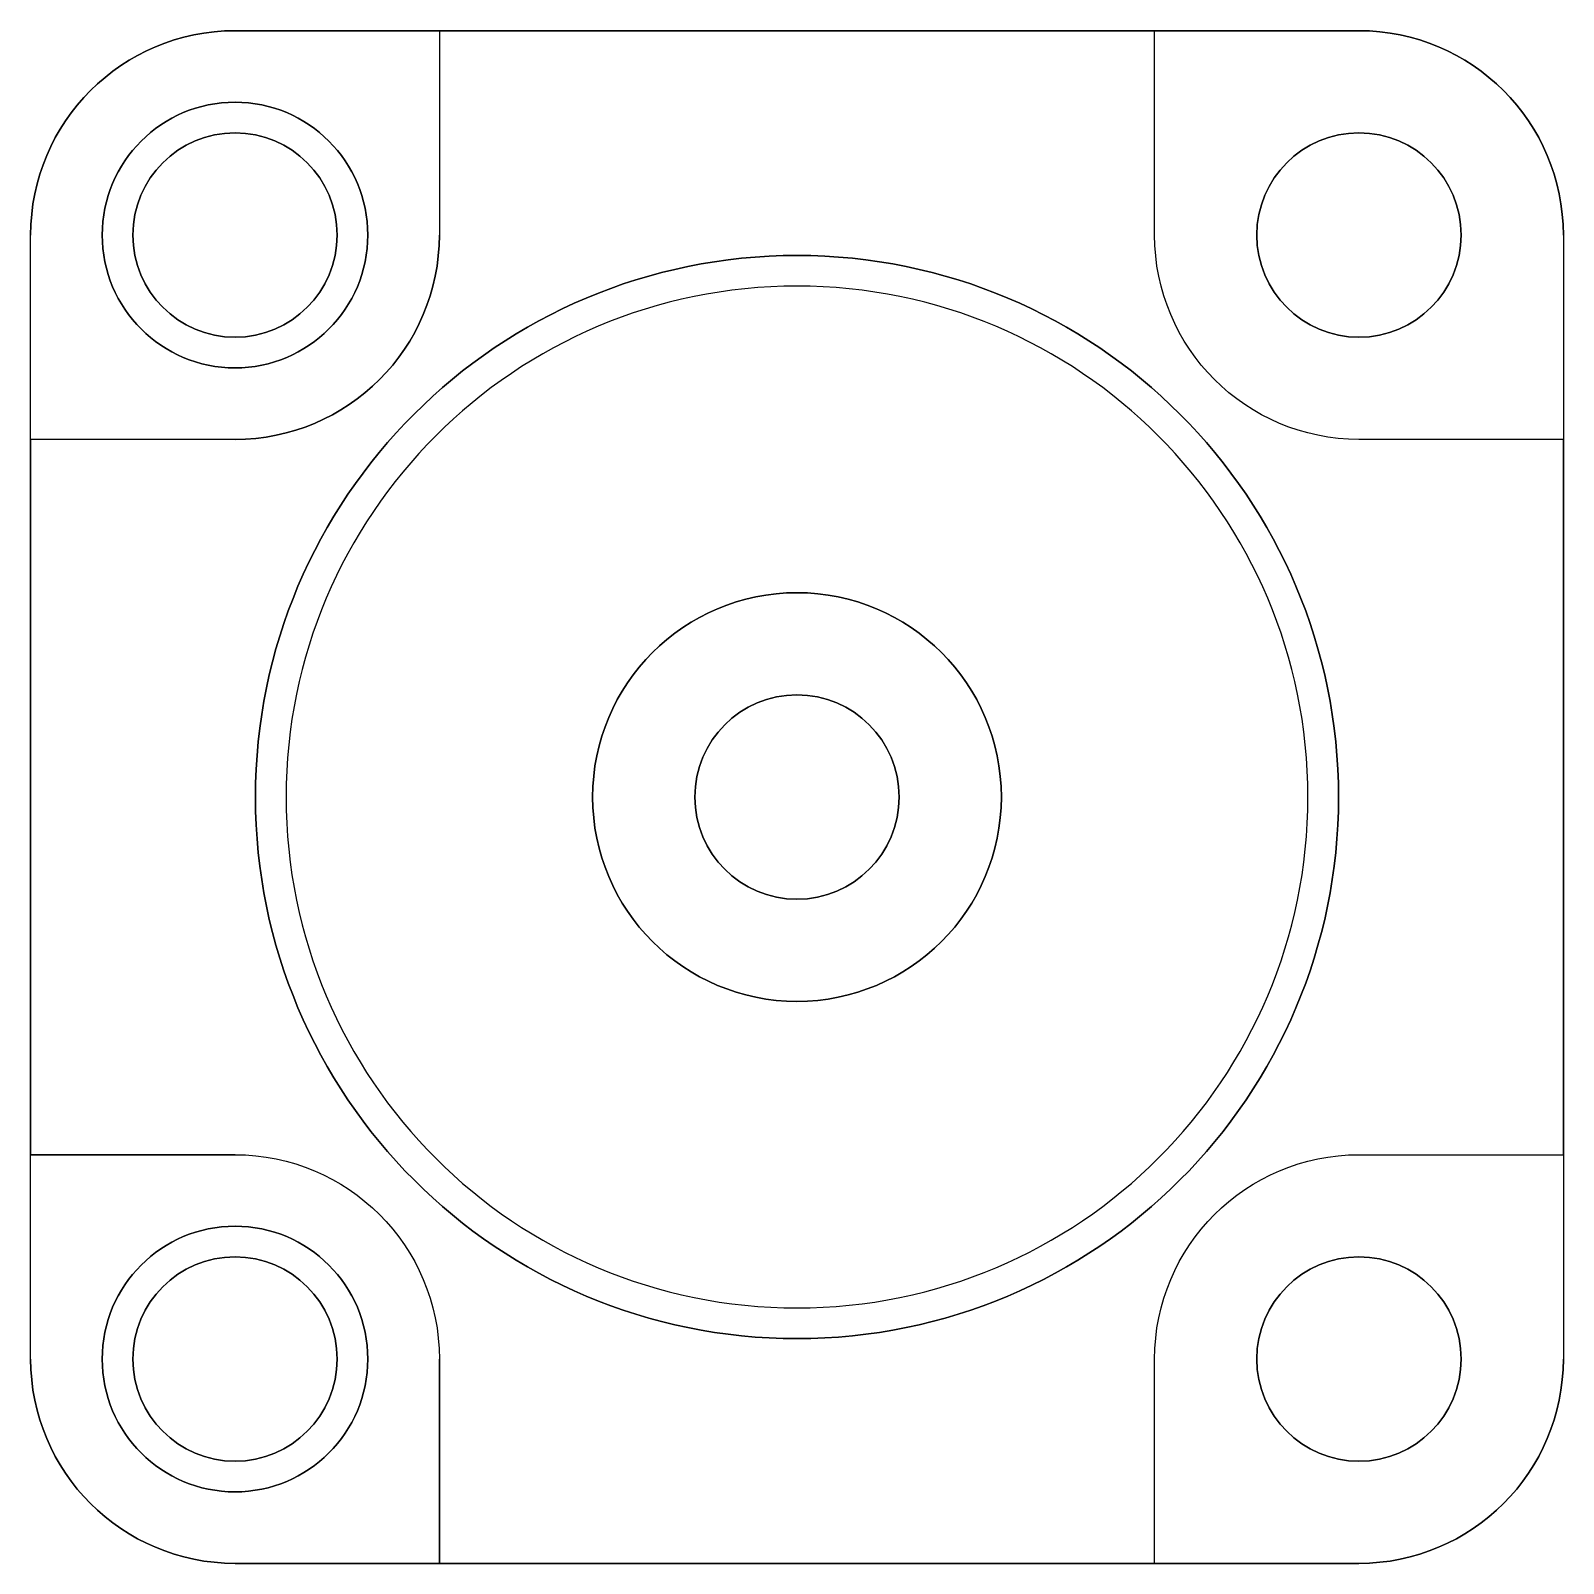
# Model space of a CAD drawing. Header units: millimetres. Extents: x 10 to 160, y 11 to 161.
import ezdxf

# ---------------------------------------------------------------- set-up
doc = ezdxf.new("R2010")
doc.units = ezdxf.units.MM

msp = doc.modelspace()

# ---------------------------------------------------------------- linework, layer by layer
for p, q in [((139.99, 160.59), (29.99, 160.59)), ((29.99, 160.59, 10), (49.99, 160.59, 10)), ((29.99, 160.59, 10), (29.99, 160.59)), ((49.99, 160.59, 10), (49.99, 140.59, 10)), ((49.99, 160.59, 20), (49.99, 140.59, 20)), ((49.99, 160.59, 10), (49.99, 160.59, 20)), ((49.99, 160.59, 20), (119.99, 160.59, 20)), ((119.99, 140.59, 10), (119.99, 160.59, 10)), ((119.99, 140.59, 20), (119.99, 160.59, 20)), ((119.99, 160.59, 10), (139.99, 160.59, 10)), ((119.99, 160.59, 20), (119.99, 160.59, 10)), ((139.99, 160.59), (139.99, 160.59, 10)), ((9.99, 120.59, 10), (9.99, 140.59, 10)), ((9.99, 30.59), (9.99, 140.59)), ((9.99, 140.59, 10), (9.99, 140.59)), ((49.99, 140.59, 10), (49.99, 140.59, 20)), ((119.99, 140.59, 20), (119.99, 140.59, 10)), ((159.99, 140.59), (159.99, 30.59)), ((159.99, 140.59), (159.99, 140.59, 10)), ((159.99, 140.59, 10), (159.99, 120.59, 10)), ((29.99, 120.59, 10), (9.99, 120.59, 10)), ((9.99, 120.59, 20), (9.99, 50.59, 20)), ((9.99, 120.59, 20), (9.99, 120.59, 10)), ((29.99, 120.59, 20), (9.99, 120.59, 20)), ((29.99, 120.59, 20), (29.99, 120.59, 10)), ((159.99, 120.59, 10), (139.99, 120.59, 10)), ((139.99, 120.59, 10), (139.99, 120.59, 20)), ((159.99, 120.59, 20), (139.99, 120.59, 20)), ((159.99, 120.59, 10), (159.99, 120.59, 20)), ((159.99, 50.59, 20), (159.99, 120.59, 20)), ((29.99, 50.59, 10), (9.99, 50.59, 10)), ((9.99, 30.59, 10), (9.99, 50.59, 10)), ((9.99, 50.59, 10), (9.99, 50.59, 20)), ((9.99, 50.59, 20), (29.99, 50.59, 20)), ((29.99, 50.59, 10), (29.99, 50.59, 20)), ((139.99, 50.59, 10), (159.99, 50.59, 10)), ((139.99, 50.59, 20), (139.99, 50.59, 10)), ((139.99, 50.59, 20), (159.99, 50.59, 20)), ((159.99, 50.59, 10), (159.99, 30.59, 10)), ((159.99, 50.59, 20), (159.99, 50.59, 10)), ((9.99, 30.59), (9.99, 30.59, 10)), ((49.99, 30.59, 20), (49.99, 30.59, 10)), ((49.99, 10.59, 10), (49.99, 30.59, 10)), ((49.99, 30.59, 20), (49.99, 10.59, 20)), ((119.99, 10.59, 10), (119.99, 30.59, 10)), ((119.99, 30.59, 10), (119.99, 30.59, 20)), ((119.99, 10.59, 20), (119.99, 30.59, 20)), ((159.99, 30.59), (159.99, 30.59, 10)), ((49.99, 10.59, 10), (29.99, 10.59, 10)), ((29.99, 10.59), (29.99, 10.59, 10)), ((29.99, 10.59), (139.99, 10.59)), ((49.99, 10.59, 20), (49.99, 10.59, 10)), ((119.99, 10.59, 20), (49.99, 10.59, 20)), ((139.99, 10.59, 10), (119.99, 10.59, 10)), ((119.99, 10.59, 10), (119.99, 10.59, 20)), ((139.99, 10.59), (139.99, 10.59, 10))]:
    msp.add_line(p, q)
for centre, radius in [((29.99, 140.59, 6.5), 13), ((29.99, 140.59, 3.5), 10), ((29.99, 140.59), 10), ((139.99, 140.59), 10), ((84.99, 85.59, 10), 53), ((84.99, 85.59, 20), 20), ((84.99, 85.59), 10), ((29.99, 30.59, 6.5), 13), ((29.99, 30.59, 3.5), 10), ((29.99, 30.59), 10), ((139.99, 30.59), 10)]:
    msp.add_circle(centre, radius)
at = {"extrusion": (0, -1e-16, -1)}
for centre, radius in [((-29.99, 140.59, -3.5), 13), ((-29.99, 140.59, -6.5), 10), ((-29.99, 140.59, -10), 10), ((-139.99, 140.59, -10), 10), ((-84.99, 85.59, -5), 53), ((-84.99, 85.59, -10), 50), ((-29.99, 30.59, -3.5), 13), ((-29.99, 30.59, -6.5), 10), ((-29.99, 30.59, -10), 10), ((-139.99, 30.59, -10), 10)]:
    msp.add_circle(centre, radius, dxfattribs=at)
at = {"extrusion": (0, 0, -1)}
msp.add_circle((-84.99, 85.59, -20), 50, dxfattribs=at)
at = {"extrusion": (0, -2e-16, -1)}
msp.add_circle((-84.99, 85.59, -5), 20, dxfattribs=at)
at = {"extrusion": (1e-16, -2e-16, -1)}
msp.add_circle((-84.99, 85.59, -20), 10, dxfattribs=at)
for centre, start, end in [((29.99, 140.59, 10), 90, 180), ((139.99, 140.59, 10), 0, 90), ((29.99, 140.59, 10), 270, 0), ((29.99, 30.59, 10), 180, 270), ((139.99, 30.59, 10), 270, 0)]:
    msp.add_arc(centre, 20, start, end)
at = {"extrusion": (0, -1e-16, -1)}
for centre, start, end in [((-29.99, 140.59), 0, 90), ((-139.99, 140.59), 90, 180), ((-139.99, 140.59, -10), 270, 0), ((-29.99, 30.59, -10), 90, 180), ((-139.99, 30.59, -10), 0, 90), ((-29.99, 30.59), 270, 0), ((-139.99, 30.59), 180, 270)]:
    msp.add_arc(centre, 20, start, end, dxfattribs=at)
at = {"extrusion": (0, 0, -1)}
for centre, start, end in [((-29.99, 140.59, -20), 180, 270), ((-139.99, 140.59, -20), 270, 0), ((-29.99, 30.59, -20), 90, 180), ((-139.99, 30.59, -20), 0, 90)]:
    msp.add_arc(centre, 20, start, end, dxfattribs=at)

doc.saveas('drawing.dxf')
